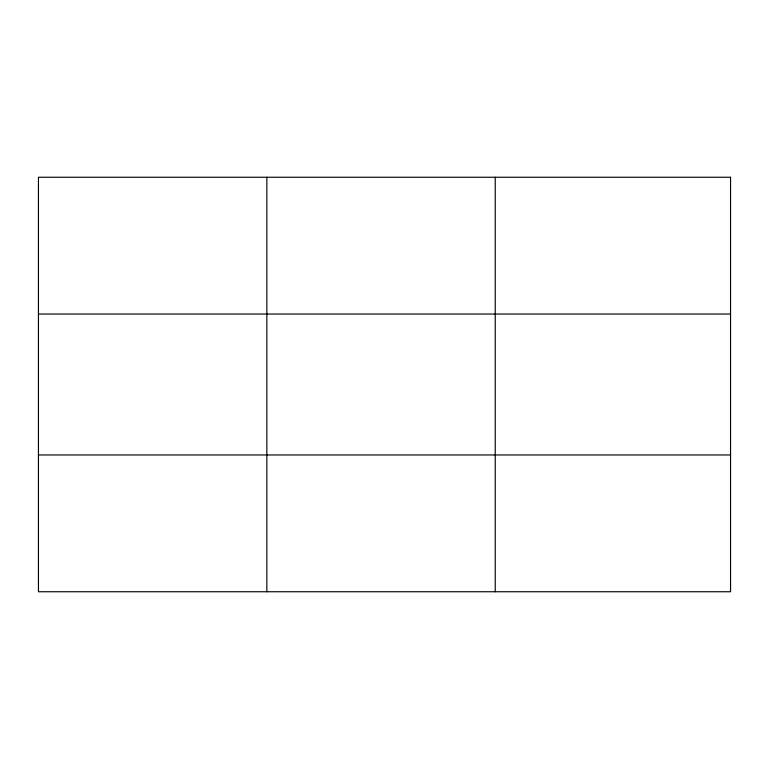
<?xml version="1.0" encoding="UTF-8"?>
<svg xmlns="http://www.w3.org/2000/svg" width="769" height="769" viewBox="0 0 769 769"><rect width="100%" height="100%" fill="white"/><g stroke="black" fill="none" stroke-linecap="round" stroke-linejoin="round"><path stroke-width="1.15" d="M266.843 177.255L266.843 591.746M495.236 177.255L495.236 591.746M38.45 314.04L730.55 314.04M38.45 454.96L730.55 454.96M730.55 177.255L730.55 591.746L38.45 591.746L38.45 177.255L730.55 177.255"/></g></svg>
